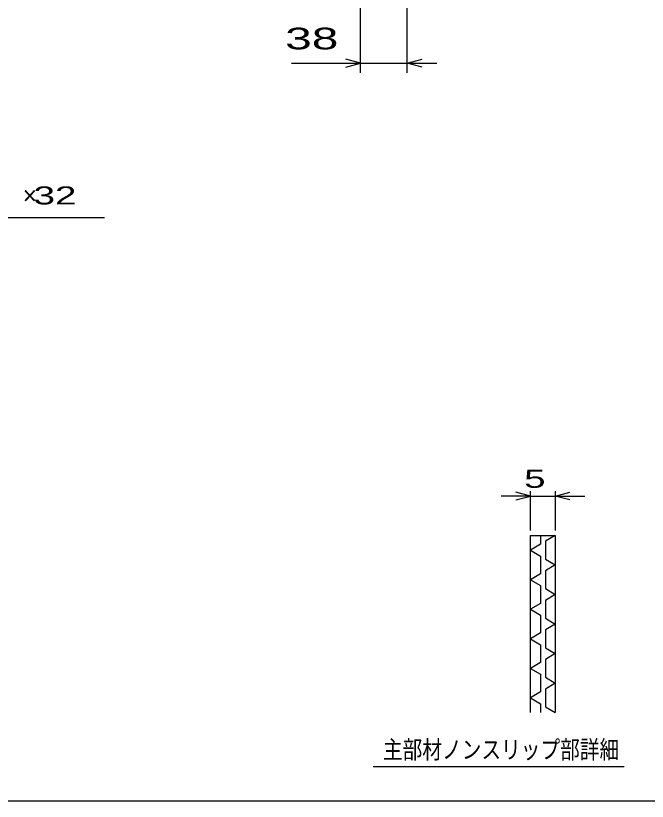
# Model space of a CAD drawing. Units: millimetres, scale not verified. Extents: x -1456 to 1389, y -1026 to 839.
# Drawn here: x -439 to 74, y -921 to -283 of the extents above; entities that cross this region are included whole.
import ezdxf
from ezdxf.enums import TextEntityAlignment as Align

# ---------------------------------------------------------------- set-up
doc = ezdxf.new("R2010")
doc.units = ezdxf.units.MM
doc.header["$LTSCALE"] = 8
for name, color, linetype, lineweight in [('0_2', 150, 'Continuous', 25), ('22', 4, 'Continuous', 25), ('32', 4, 'Continuous', 25)]:
    doc.layers.add(name, color=color, linetype=linetype, lineweight=lineweight)
doc.styles.add('ベクトル', font='')
doc.styles.get('ベクトル').set_extended_font_data('ベクトル')

msp = doc.modelspace()

# ---------------------------------------------------------------- linework, layer by layer
at = {"layer": '0_2'}
msp.add_line((1388.8, -921.2), (-1379.2, -921.2), dxfattribs=at)
at = {"layer": '22'}
for p, q in [((-159, -329.5), (-159, -145.5)), ((-121, -329.5), (-121, -273.5)), ((-159, -321.5), (-171, -318.3)), ((-121, -321.5), (-109, -318.3)), ((-215, -321.5), (-159, -321.5)), ((-171, -324.7), (-159, -321.5)), ((-159, -321.5), (-121, -321.5)), ((-109, -324.7), (-121, -321.5)), ((-121, -321.5), (-97, -321.5)), ((-495, -447), (-367, -447))]:
    msp.add_line(p, q, dxfattribs=at)
at = {"layer": '32'}
for p, q in [((-20.8, -673.2), (-32.8, -670)), ((-20.8, -701.2), (-20.8, -669.2)), ((-0.8, -669.2), (-0.8, -701.2)), ((-0.8, -673.2), (11.2, -670)), ((-20.8, -673.2), (-44.8, -673.2)), ((-32.8, -676.4), (-20.8, -673.2)), ((-20.8, -673.2), (-0.8, -673.2)), ((11.2, -676.4), (-0.8, -673.2)), ((-0.8, -673.2), (23.2, -673.2)), ((-20.8, -705.2), (-0.8, -705.2)), ((-20.8, -849.2), (-20.8, -705.2)), ((-12.8, -705.2), (-12.8, -712.4)), ((-0.8, -705.2), (-8.8, -710)), ((-0.8, -705.2), (-0.8, -849.2)), ((-12.8, -712.4), (-20.8, -717.2)), ((-8.8, -710), (-8.8, -724.4)), ((-20.8, -717.2), (-12.8, -722)), ((-12.8, -722), (-12.8, -736.4)), ((-8.8, -724.4), (-0.8, -729.2)), ((-0.8, -729.2), (-8.8, -734)), ((-12.8, -736.4), (-20.8, -741.2)), ((-8.8, -734), (-8.8, -748.4)), ((-20.8, -741.2), (-12.8, -746)), ((-12.8, -746), (-12.8, -760.4)), ((-8.8, -748.4), (-0.8, -753.2)), ((-0.8, -753.2), (-8.8, -758)), ((-8.8, -758), (-8.8, -772.4)), ((-12.8, -760.4), (-20.8, -765.2)), ((-20.8, -765.2), (-12.8, -770)), ((-12.8, -770), (-12.8, -784.4)), ((-8.8, -772.4), (-0.8, -777.2)), ((-0.8, -777.2), (-8.8, -782)), ((-12.8, -784.4), (-20.8, -789.2)), ((-8.8, -782), (-8.8, -796.4)), ((-20.8, -789.2), (-12.8, -794)), ((-12.8, -794), (-12.8, -808.4)), ((-8.8, -796.4), (-0.8, -801.2)), ((-0.8, -801.2), (-8.8, -806)), ((-12.8, -808.4), (-20.8, -813.2)), ((-8.8, -806), (-8.8, -820.4)), ((-20.8, -813.2), (-12.8, -818)), ((-12.8, -818), (-12.8, -832.4)), ((-8.8, -820.4), (-0.8, -825.2)), ((-0.8, -825.2), (-8.8, -830)), ((-12.8, -832.4), (-20.8, -837.2)), ((-8.8, -830), (-8.8, -844.4)), ((-20.8, -837.2), (-12.8, -842)), ((-12.8, -842), (-12.8, -849.2)), ((-8.8, -844.4), (-0.8, -849.2)), ((55.2, -893.2), (-148.8, -893.2))]:
    msp.add_line(p, q, dxfattribs=at)

# ---------------------------------------------------------------- texts
at = {"layer": '22', "color": 2, "style": 'ベクトル'}
for s, height, width, p in [(' 38 ', 17.6, 1.65, (-231, -301.5)), (' 32 ', 14.66, 1.6, (-433.4, -429))]:
    msp.add_text(s, height=height, dxfattribs=dict(at, width=width)).set_placement(p, align=Align.MIDDLE_LEFT)
msp.add_text('×', height=14.66, dxfattribs=at).set_placement((-433.4, -429), align=Align.MIDDLE_LEFT)
at = {"layer": '32', "color": 2, "style": 'ベクトル'}
for s, width, p in [(' 5 ', 1.6, (-34.8, -659.2)), ('主部材ノンスリップ部詳細', 0.8, (-140.8, -879.2))]:
    msp.add_text(s, height=14.66, dxfattribs=dict(at, width=width)).set_placement(p, align=Align.MIDDLE_LEFT)

doc.saveas('drawing.dxf')
